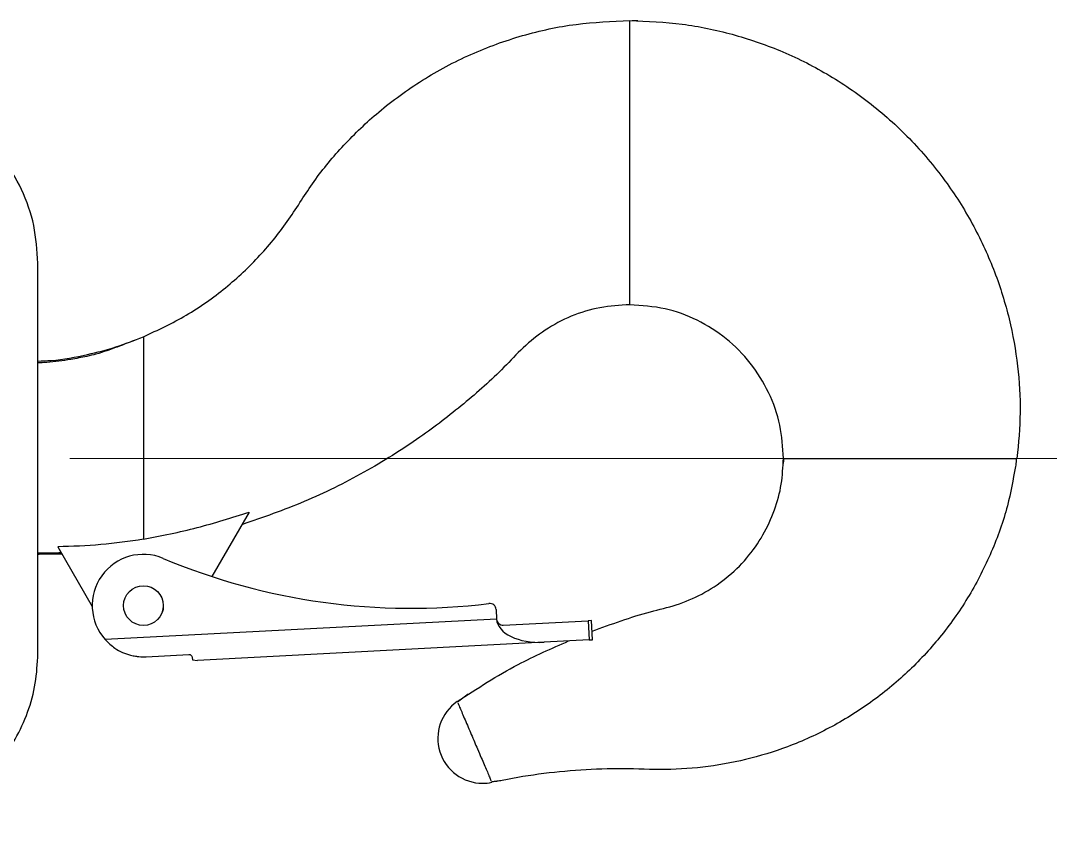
# Model space of a CAD drawing. Header units: centimetres. Extents: x 470464 to 524273, y 49611 to 59074.
# Drawn here: x 509782.35 to 509798.44, y 50212.72 to 50225.31 of the extents above; entities that cross this region are included whole.
import ezdxf

# ---------------------------------------------------------------- set-up
doc = ezdxf.new("R2010")
doc.units = ezdxf.units.CM
doc.header["$MEASUREMENT"] = 0
doc.layers.add('A-ANNO-REVC-01', color=1, linetype='Continuous', lineweight=15, true_color=0xff0000, plot=False)
doc.layers.add('vinç', color=7, linetype='Continuous')
doc.styles.add('BARIŞ BABUR-3', font='arial.ttf')
doc.dimstyles.new('AAA_A4 BVS STANDART', dxfattribs={"dimscale": 12, "dimtxt": 1.8, "dimasz": 1.6, "dimexe": 0.18, "dimexo": 0.0625, "dimgap": 0.09, "dimtad": 1, "dimtoh": 1, "dimdec": 0, "dimzin": 9, "dimdsep": 46, "dimtxsty": 'BARIŞ BABUR-3', "dimcen": 0.09, "dimclrd": 1, "dimclre": 1, "dimclrt": 2, "dimadec": 0, "dimazin": 0, "dimtfac": 1, "dimtdec": 0, "dimtofl": 0, "dimtmove": 0, "dimatfit": 3, "dimfxl": 1, "dimtolj": 1, "dimtzin": 0, "dimlwd": 9, "dimlwe": 9, "dimarcsym": 0})

# ---------------------------------------------------------------- blocks, each defined once
blk = doc.blocks.new('*D211')
at = {"layer": 'A-ANNO-REVC-01', "color": 1, "lineweight": 9, "transparency": 16777216}
for p, q in [((432079.129, 69382.374), (432187.961, 69382.374)), ((432186.521, 69369.574), (432186.521, 69273.809)), ((431798.752, 69261.009), (432187.961, 69261.009))]:
    blk.add_line(p, q, dxfattribs=at)
at = {"layer": 'A-ANNO-REVC-01', "color": 1, "transparency": 16777216}
for points in [[(432188.654, 69369.574), (432184.387, 69369.574), (432186.521, 69382.374)], [(432184.387, 69273.809), (432188.654, 69273.809), (432186.521, 69261.009)]]:
    blk.add_solid(points, dxfattribs=at)
at = {"layer": 'Defpoints', "color": 0, "transparency": 16777216}
for p in [(432078.629, 69382.374), (431798.252, 69261.009), (432186.521, 69261.009)]:
    blk.add_point(p, dxfattribs=at)
at = {"layer": 'A-ANNO-REVC-01', "color": 2, "transparency": 16777216, "insert": (432178.571, 69321.692), "char_height": 14.4, "attachment_point": 5, "rotation": 90, "style": 'BARIŞ BABUR-3'}
blk.add_mtext('\\A1;121', dxfattribs=at)
blk = doc.blocks.new('*D212')
at = {"layer": 'A-ANNO-REVC-01', "color": 1, "lineweight": 9, "transparency": 16777216}
for p, q in [((432079.129, 77194.174), (432187.961, 77194.174)), ((432186.521, 69395.174), (432186.521, 77181.374)), ((432079.129, 69382.374), (432187.961, 69382.374))]:
    blk.add_line(p, q, dxfattribs=at)
at = {"layer": 'A-ANNO-REVC-01', "color": 1, "transparency": 16777216}
for points in [[(432188.654, 77181.374), (432184.387, 77181.374), (432186.521, 77194.174)], [(432184.387, 69395.174), (432188.654, 69395.174), (432186.521, 69382.374)]]:
    blk.add_solid(points, dxfattribs=at)
at = {"layer": 'Defpoints', "color": 0, "transparency": 16777216}
for p in [(432078.629, 77194.174), (432186.521, 77194.174), (432078.629, 69382.374)]:
    blk.add_point(p, dxfattribs=at)
at = {"layer": 'A-ANNO-REVC-01', "color": 2, "transparency": 16777216, "insert": (432176.936, 73279.459), "char_height": 14.4, "attachment_point": 5, "rotation": 90, "style": 'BARIŞ BABUR-3'}
blk.add_mtext('\\A1;KANCA GEZME MESAFESİ: 7812', dxfattribs=at)
blk = doc.blocks.new('TDTRSEUTHSEJTDD')
at = {"color": 2, "linetype": 'Continuous', "lineweight": 25}
for p, q in [((432080.278, 69383.604), (432080.278, 69383.181)), ((432093.906, 69382.374), (432093.922, 69382.374)), ((432081.931, 69381.535), (432081.349, 69380.528)), ((432078.94, 69380.993), (432079.479, 69380.059)), ((432079.007, 69380.876), (432078.629, 69380.874)), ((432085.789, 69380.012), (432085.797, 69379.862)), ((432085.797, 69379.862), (432079.681, 69379.542)), ((432085.902, 69379.768), (432087.229, 69379.837)), ((432087.28, 69379.84), (432087.229, 69379.837)), ((432087.229, 69379.837), (432087.244, 69379.538)), ((432087.296, 69379.54), (432087.28, 69379.84)), ((432086.539, 69379.501), (432081.125, 69379.217)), ((432087.244, 69379.538), (432086.539, 69379.501)), ((432087.244, 69379.538), (432087.296, 69379.54)), ((432080.32, 69379.275), (432080.989, 69379.31)), ((432081.042, 69379.263), (432081.044, 69379.225)), ((432081.044, 69379.225), (432081.125, 69379.217)), ((432081.044, 69379.225), (432081.044, 69379.225))]:
    blk.add_line(p, q, dxfattribs=at)
blk.add_circle((432080.278, 69380.074), 0.31, dxfattribs=at)
for centre, radius, start, end in [((432080.278, 69380.074), 0.8, 67.2275, 221.6826), ((432084.459, 69390.032), 10, 247.2275, 276.998), ((432085.689, 69380.007), 0.1, 3.0005, 96.998), ((432085.897, 69379.867), 0.1, 183.0005, 273.0005), ((432085.579, 69377.998), 0.7, 124.5187, 270.0005), ((432085.579, 69377.998), 0.7, 270.0005, 281.8214)]:
    blk.add_arc(centre, radius, start, end, dxfattribs=at)
blk.add_ellipse((432086.518, 69379.9), major_axis=(0.721, 0.038), ratio=0.554309, start_param=3.141593, end_param=4.712389, dxfattribs=at)
for points, knots in [([(432080.278, 69384.274), (432080.505, 69384.38), (432080.959, 69384.591), (432081.569, 69385.026), (432082.108, 69385.53), (432082.562, 69386.098), (432082.934, 69386.718), (432083.405, 69387.281), (432083.968, 69387.818), (432084.632, 69388.301), (432085.388, 69388.704), (432086.196, 69388.996), (432087.032, 69389.179), (432087.598, 69389.202), (432087.878, 69389.213)], [0, 0, 0, 0, 0.079676, 0.159171, 0.237674, 0.314435, 0.389934, 0.467674, 0.54762, 0.637457, 0.7285, 0.819868, 0.910657, 1, 1, 1, 1]), ([(432087.878, 69389.156), (432087.878, 69389.173), (432087.878, 69389.206), (432087.878, 69389.211), (432087.878, 69389.213)], [0, 0, 0, 0, 0.508096, 1, 1, 1, 1]), ([(432087.878, 69389.213), (432088.153, 69389.202), (432088.693, 69389.181), (432089.481, 69389.015), (432090.241, 69388.757), (432090.973, 69388.392), (432091.668, 69387.918), (432092.301, 69387.343), (432092.837, 69386.698), (432093.267, 69386.007), (432093.592, 69385.296), (432093.82, 69384.563), (432093.95, 69383.826), (432093.998, 69383.093), (432093.952, 69382.613), (432093.929, 69382.374)], [0, 0, 0, 0, 0.0797457, 0.1568222, 0.2333507, 0.3126213, 0.3940736, 0.4770003, 0.5606118, 0.6371594, 0.7129518, 0.7873914, 0.8599434, 0.930159, 1, 1, 1, 1]), ([(432087.878, 69388.598), (432087.878, 69388.629), (432087.878, 69388.69), (432087.878, 69388.784), (432087.878, 69388.875), (432087.878, 69388.959), (432087.878, 69389.032), (432087.878, 69389.091), (432087.878, 69389.135), (432087.878, 69389.149), (432087.878, 69389.156)], [0, 0, 0, 0, 0.125001, 0.250002, 0.375, 0.5, 0.625, 0.749998, 0.874999, 1, 1, 1, 1]), ([(432088.005, 69389.212), (432087.989, 69389.212), (432087.958, 69389.212), (432087.929, 69389.211), (432087.915, 69389.211)], [0, 0, 0, 0, 0.512186, 1, 1, 1, 1]), ([(432087.878, 69385.599), (432087.878, 69385.62), (432087.878, 69385.673), (432087.878, 69385.799), (432087.878, 69385.999), (432087.878, 69386.282), (432087.878, 69386.621), (432087.878, 69387.036), (432087.878, 69387.499), (432087.878, 69387.903), (432087.878, 69388.188), (432087.878, 69388.359), (432087.878, 69388.492), (432087.878, 69388.567), (432087.878, 69388.598)], [0, 0, 0, 0, 0.024716, 0.063864, 0.14523, 0.247731, 0.364576, 0.48898, 0.654823, 0.805988, 0.871074, 0.926444, 0.970091, 1, 1, 1, 1]), ([(432078.629, 69385.424), (432078.616, 69385.622), (432078.591, 69386.017), (432078.39, 69386.583), (432078.08, 69387.092), (432077.693, 69387.49), (432077.273, 69387.781), (432076.848, 69387.976), (432076.395, 69388.1), (432076.084, 69388.116), (432075.929, 69388.124)], [0, 0, 0, 0, 0.139952, 0.279905, 0.419857, 0.55981, 0.669857, 0.779905, 0.889952, 1, 1, 1, 1]), ([(432087.878, 69384.882), (432087.878, 69384.891), (432087.878, 69384.909), (432087.878, 69384.971), (432087.878, 69385.055), (432087.878, 69385.157), (432087.878, 69385.27), (432087.878, 69385.387), (432087.878, 69385.501), (432087.878, 69385.566), (432087.878, 69385.599)], [0, 0, 0, 0, 0.125, 0.25, 0.375, 0.5, 0.625, 0.749999, 0.875, 1, 1, 1, 1]), ([(432087.878, 69384.774), (432087.878, 69384.778), (432087.878, 69384.786), (432087.878, 69384.849), (432087.878, 69384.882)], [0, 0, 0, 0, 0.475372, 1, 1, 1, 1]), ([(432087.878, 69384.774), (432087.722, 69384.765), (432087.41, 69384.747), (432086.962, 69384.607), (432086.555, 69384.394), (432086.209, 69384.113), (432085.821, 69383.69), (432085.286, 69383.217), (432084.561, 69382.659), (432083.73, 69382.142), (432082.8, 69381.678), (432082.145, 69381.452), (432081.817, 69381.338)], [0, 0, 0, 0, 0.066066, 0.132107, 0.196891, 0.259322, 0.31979, 0.439675, 0.561036, 0.706844, 0.853419, 1, 1, 1, 1]), ([(432090.279, 69382.374), (432090.268, 69382.548), (432090.245, 69382.901), (432090.064, 69383.411), (432089.779, 69383.873), (432089.396, 69384.259), (432088.941, 69384.546), (432088.427, 69384.737), (432088.064, 69384.761), (432087.878, 69384.774)], [0, 0, 0, 0, 0.138369, 0.281535, 0.426047, 0.568261, 0.71115, 0.85216, 1, 1, 1, 1]), ([(432078.629, 69383.893), (432078.699, 69383.896), (432078.96, 69383.906), (432079.368, 69383.983), (432079.849, 69384.107), (432080.135, 69384.218), (432080.278, 69384.274)], [0, 0, 0, 0, 0.1234724, 0.4602938, 0.7289434, 1, 1, 1, 1]), ([(432080.163, 69384.227), (432080.082, 69384.196), (432079.936, 69384.139), (432079.726, 69384.061), (432079.551, 69384.004), (432079.358, 69383.958), (432079.103, 69383.912), (432078.847, 69383.874), (432078.675, 69383.867), (432078.629, 69383.865)], [0, 0, 0, 0, 0.180723, 0.327336, 0.441584, 0.529, 0.686001, 0.915195, 1, 1, 1, 1]), ([(432080.278, 69384.274), (432080.278, 69384.265), (432080.278, 69384.248), (432080.278, 69384.099), (432080.278, 69383.88), (432080.278, 69383.687), (432080.278, 69383.604)], [0, 0, 0, 0, 0.2461979, 0.5002262, 0.7857992, 1, 1, 1, 1]), ([(432080.278, 69383.181), (432080.278, 69383.146), (432080.278, 69383.06), (432080.278, 69382.903), (432080.278, 69382.663), (432080.278, 69382.354), (432080.278, 69382.013), (432080.278, 69381.705), (432080.278, 69381.449), (432080.278, 69381.244), (432080.278, 69381.154), (432080.278, 69381.11)], [0, 0, 0, 0, 0.0476791, 0.1174515, 0.2029749, 0.3467586, 0.4904033, 0.6247273, 0.7562866, 0.8822547, 1, 1, 1, 1]), ([(432093.904, 69382.246), (432093.867, 69382.041), (432093.787, 69381.584), (432093.542, 69380.906), (432093.198, 69380.226), (432092.765, 69379.606), (432092.26, 69379.053), (432091.685, 69378.573), (432091.045, 69378.169), (432090.374, 69377.864), (432089.694, 69377.656), (432089.025, 69377.536), (432088.354, 69377.502), (432087.69, 69377.536), (432087.029, 69377.503), (432086.371, 69377.436), (432085.938, 69377.354), (432085.722, 69377.313)], [0, 0, 0, 0, 0.059111, 0.131154, 0.20319, 0.274557, 0.344639, 0.414774, 0.486186, 0.558236, 0.622944, 0.687152, 0.750401, 0.812762, 0.8752, 0.937658, 1, 1, 1, 1]), ([(432087.289, 69379.672), (432087.59, 69379.784), (432088.022, 69379.944), (432088.614, 69380.076), (432089.015, 69380.245), (432089.39, 69380.491), (432089.713, 69380.805), (432089.969, 69381.168), (432090.149, 69381.559), (432090.259, 69381.965), (432090.272, 69382.239), (432090.279, 69382.374)], [0, 0, 0, 0, 0.21844, 0.313182, 0.411465, 0.513188, 0.616692, 0.716078, 0.813784, 0.90834, 1, 1, 1, 1]), ([(432090.286, 69382.374), (432090.285, 69382.367), (432090.28, 69382.339), (432090.278, 69382.312), (432090.277, 69382.292)], [0, 0, 0, 0, 0.254901, 1, 1, 1, 1]), ([(432090.293, 69382.374), (432090.296, 69382.374), (432090.306, 69382.374), (432090.363, 69382.374), (432090.4, 69382.374)], [0, 0, 0, 0, 0.336402, 1, 1, 1, 1]), ([(432090.4, 69382.374), (432090.42, 69382.374), (432090.46, 69382.374), (432090.584, 69382.374), (432090.755, 69382.374), (432090.894, 69382.374), (432090.963, 69382.374)], [0, 0, 0, 0, 0.219711, 0.469239, 0.734129, 1, 1, 1, 1]), ([(432090.963, 69382.374), (432091.049, 69382.374), (432091.206, 69382.374), (432091.349, 69382.374), (432091.415, 69382.374)], [0, 0, 0, 0, 0.543669, 1, 1, 1, 1]), ([(432093.133, 69382.374), (432093.144, 69382.374), (432093.166, 69382.374), (432093.188, 69382.374), (432093.199, 69382.374)], [0, 0, 0, 0, 0.482962, 1, 1, 1, 1]), ([(432093.199, 69382.374), (432093.281, 69382.374), (432093.41, 69382.374), (432093.569, 69382.374), (432093.719, 69382.374), (432093.855, 69382.374), (432093.89, 69382.374), (432093.906, 69382.374)], [0, 0, 0, 0, 0.2379386, 0.3727784, 0.5112567, 0.7779415, 1, 1, 1, 1]), ([(432093.911, 69382.245), (432093.915, 69382.277), (432093.921, 69382.321), (432093.921, 69382.363), (432093.921, 69382.374)], [0, 0, 0, 0, 0.742655, 1, 1, 1, 1]), ([(432080.278, 69381.11), (432080.559, 69381.165), (432081.118, 69381.275), (432081.661, 69381.449), (432081.931, 69381.535)], [0, 0, 0, 0, 0.502265, 1, 1, 1, 1]), ([(432080.278, 69381.11), (432080.057, 69381.078), (432079.613, 69381.013), (432079.165, 69380.999), (432078.94, 69380.993)], [0, 0, 0, 0, 0.498721, 1, 1, 1, 1]), ([(432078.629, 69380.899), (432078.7, 69380.899), (432078.821, 69380.898), (432078.943, 69380.901), (432078.992, 69380.902)], [0, 0, 0, 0, 0.594419, 1, 1, 1, 1]), ([(432078.629, 69380.878), (432078.636, 69380.878), (432078.711, 69380.88), (432078.831, 69380.887), (432078.949, 69380.895), (432078.993, 69380.898)], [0, 0, 0, 0, 0.067178, 0.652844, 1, 1, 1, 1]), ([(432080.589, 69380.074), (432080.588, 69380.031), (432080.587, 69379.988), (432080.564, 69379.954), (432080.564, 69379.954)], [0, 0, 0, 0, 0.989584, 1, 1, 1, 1]), ([(432079.681, 69379.542), (432079.73, 69379.494), (432079.846, 69379.383), (432080.015, 69379.311), (432080.146, 69379.284), (432080.227, 69379.274), (432080.283, 69379.274), (432080.32, 69379.275)], [0, 0, 0, 0, 0.278612, 0.659589, 0.770929, 0.846209, 1, 1, 1, 1]), ([(432085.182, 69378.575), (432085.493, 69378.778), (432086.049, 69379.14), (432086.656, 69379.404), (432086.923, 69379.521)], [0, 0, 0, 0, 0.560552, 1, 1, 1, 1]), ([(432075.929, 69376.624), (432076.126, 69376.636), (432076.522, 69376.662), (432077.087, 69376.863), (432077.597, 69377.173), (432077.995, 69377.559), (432078.286, 69377.979), (432078.481, 69378.405), (432078.605, 69378.857), (432078.621, 69379.168), (432078.629, 69379.324)], [0, 0, 0, 0, 0.139952, 0.279905, 0.419857, 0.55981, 0.669857, 0.779905, 0.889952, 1, 1, 1, 1]), ([(432080.989, 69379.31), (432080.994, 69379.31), (432081.002, 69379.31), (432081.015, 69379.305), (432081.028, 69379.296), (432081.039, 69379.281), (432081.041, 69379.269), (432081.042, 69379.263)], [0, 0, 0, 0, 0.114399, 0.228254, 0.397966, 0.62787, 1, 1, 1, 1]), ([(432085.354, 69378.69), (432085.326, 69378.67), (432085.27, 69378.63), (432085.214, 69378.585), (432085.187, 69378.563)], [0, 0, 0, 0, 0.500703, 1, 1, 1, 1]), ([(432085.191, 69378.553), (432085.193, 69378.548), (432085.198, 69378.538), (432085.225, 69378.474), (432085.26, 69378.393), (432085.303, 69378.292), (432085.366, 69378.145), (432085.434, 69377.986), (432085.503, 69377.823), (432085.572, 69377.664), (432085.635, 69377.517), (432085.679, 69377.414), (432085.706, 69377.35), (432085.71, 69377.34), (432085.713, 69377.335)], [0, 0, 0, 0, 0.069521, 0.142608, 0.217246, 0.291884, 0.364971, 0.500741, 0.562729, 0.645594, 0.784185, 0.858823, 0.93191, 1, 1, 1, 1]), ([(432085.717, 69377.325), (432085.745, 69377.327), (432085.801, 69377.332), (432085.856, 69377.341), (432085.884, 69377.345)], [0, 0, 0, 0, 0.500372, 1, 1, 1, 1])]:
    blk.add_open_spline(points, degree=3, knots=knots, dxfattribs=at)
blk.add_open_spline([(432091.415, 69382.374), (432091.548, 69382.374), (432091.814, 69382.374), (432092.246, 69382.374), (432092.689, 69382.374), (432092.985, 69382.374), (432093.133, 69382.374)], degree=3, dxfattribs=at)
at = {"layer": 'vinç', "color": 2}
blk.add_line((432078.629, 69379.324), (432078.629, 69385.424), dxfattribs=at)
at = {"layer": 'A-ANNO-REVC-01', "color": 6}
dim = blk.add_linear_dim(base=(432186.521, 77194.174), p1=(432078.629, 69382.374), p2=(432078.629, 77194.174), angle=90, text='KANCA GEZME MESAFESİ: <>', dimstyle='AAA_A4 BVS STANDART', override={"dimscale": 8}, dxfattribs=at)
dim.commit()
dim.dimension.update_dxf_attribs({"geometry": '*D212', "text_midpoint": (432186.521, 73279.459), "dimtype": 128})
dim = blk.add_linear_dim(base=(432186.521, 69261.009), p1=(432078.629, 69382.374), p2=(431798.252, 69261.009), angle=90, dimstyle='AAA_A4 BVS STANDART', override={"dimscale": 8}, dxfattribs=at)
dim.commit()
dim.dimension.update_dxf_attribs({"geometry": '*D211', "text_midpoint": (432178.571, 69321.692)})

msp = doc.modelspace()

# ---------------------------------------------------------------- block references
at = {"layer": 'vinç', "color": 2}
msp.add_blockref('TDTRSEUTHSEJTDD', (77703.993, -19163.9), dxfattribs=at)

doc.saveas('drawing.dxf')
